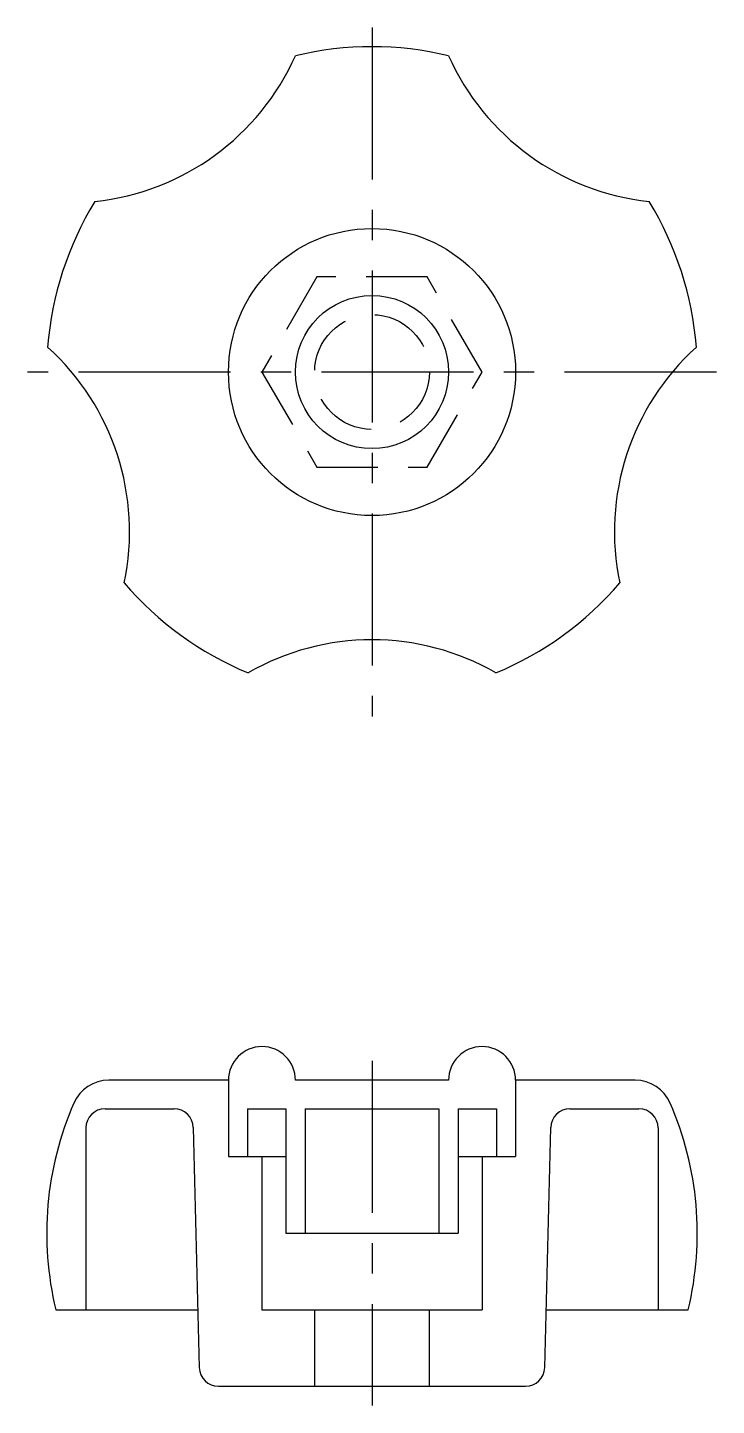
# Model space of a CAD drawing. Extents: x 10 to 156, y 10 to 149.
# Drawn here: x 120.4 to 156.4, y 77 to 149 of the extents above; entities outside this region: 2.
import ezdxf

# ---------------------------------------------------------------- set-up
doc = ezdxf.new("R2010")
doc.units = 0
doc.header["$LTSCALE"] = 0.25
doc.linetypes.add('CENTER', pattern=[50.8, 31.75, -6.35, 6.35, -6.35])
doc.linetypes.add('DASHED', pattern=[19.05, 12.7, -6.35])
doc.layers.get('0').update_dxf_attribs({"linetype": 'CONTINUOUS'})
doc.layers.add('CENTER', color=1, linetype='CENTER')

msp = doc.modelspace()

# ---------------------------------------------------------------- linework, layer by layer
at = {"color": 3, "linetype": 'DASHED'}
for p, q in [((135.504, 136.001), (132.629, 131.021)), ((141.254, 136.001), (135.504, 136.001)), ((144.129, 131.021), (141.254, 136.001)), ((132.629, 131.021), (135.504, 126.042)), ((141.254, 126.042), (144.129, 131.021)), ((135.504, 126.042), (141.254, 126.042))]:
    msp.add_line(p, q, dxfattribs=at)
at = {"color": 7, "linetype": 'CONTINUOUS'}
for p, q in [((130.879, 94.02), (124.631, 94.02)), ((130.879, 94.02), (130.879, 90.02)), ((142.379, 94.02), (134.379, 94.02)), ((152.127, 94.02), (145.879, 94.02)), ((145.879, 94.02), (145.879, 90.02)), ((149.003, 94.02), (149.003, 94.02)), ((150.565, 94.02), (150.565, 94.02)), ((124.429, 92.52), (128.038, 92.52)), ((131.879, 92.52), (131.879, 90.02)), ((131.879, 92.52), (133.879, 92.52)), ((133.879, 92.52), (133.879, 86.02)), ((134.879, 92.52), (134.879, 86.02)), ((134.879, 92.52), (141.879, 92.52)), ((141.879, 92.52), (141.879, 86.02)), ((142.879, 92.52), (142.879, 86.02)), ((142.879, 92.52), (144.879, 92.52)), ((144.879, 92.52), (144.879, 90.02)), ((148.72, 92.52), (152.329, 92.52)), ((123.429, 91.52), (123.429, 82.02)), ((129.038, 91.546), (129.353, 78.994)), ((147.404, 78.994), (147.72, 91.546)), ((153.329, 91.52), (153.329, 82.02)), ((130.879, 90.02), (133.879, 90.02)), ((132.629, 90.02), (132.629, 82.02)), ((142.879, 90.02), (145.879, 90.02)), ((144.129, 90.02), (144.129, 82.02)), ((133.879, 86.02), (142.879, 86.02)), ((121.856, 82.02), (129.274, 82.02)), ((132.629, 82.02), (144.129, 82.02)), ((135.379, 82.02), (135.379, 78.02)), ((141.379, 78.02), (141.379, 82.02)), ((147.484, 82.02), (154.902, 82.02)), ((130.353, 78.02), (146.405, 78.02))]:
    msp.add_line(p, q, dxfattribs=at)
for radius in [7.5, 4]:
    msp.add_circle((138.379, 131.021), radius, dxfattribs=at)
at = {"color": 3, "linetype": 'DASHED'}
msp.add_circle((138.379, 131.021), 3, dxfattribs=at)
at = {"color": 7, "linetype": 'CONTINUOUS'}
for centre, radius, start, end in [((138.379, 131.021), 17, 76.39104, 103.60896), ((122.514, 152.857), 13, 276.1234, 335.8766), ((154.244, 152.857), 13, 204.1234, 263.8766), ((138.379, 131.021), 17, 148.39104, 175.60896), ((138.379, 131.021), 17, 4.39104, 31.60896), ((112.709, 122.681), 13, 348.1234, 47.8766), ((164.048, 122.681), 13, 132.1234, 191.8766), ((138.379, 131.021), 17, 220.39104, 247.60896), ((138.379, 131.021), 17, 292.39104, 319.60896), ((138.379, 104.031), 13, 60.1234, 119.8766), ((132.629, 94.02), 1.75, 0, 180), ((144.129, 94.02), 1.75, 0, 180), ((124.631, 92.02), 2, 90, 156.42182), ((152.127, 92.02), 2, 23.57818, 90), ((138.379, 86.02), 17, 156.42182, 193.60896), ((124.429, 91.52), 1, 90, 180), ((128.038, 91.52), 1, 1.5, 90), ((148.72, 91.52), 1, 90, 178.5), ((152.329, 91.52), 1, 0, 90), ((138.379, 86.02), 17, 346.39104, 23.57818), ((130.353, 79.02), 1, 181.5, 270), ((146.405, 79.02), 1, 270, 358.5)]:
    msp.add_arc(centre, radius, start, end, dxfattribs=at)
at = {"layer": 'CENTER', "color": 1, "linetype": 'CENTER'}
for p, q in [((138.379, 149.021), (138.379, 113.021)), ((156.379, 131.021), (120.379, 131.021)), ((138.379, 95.02), (138.379, 77.02))]:
    msp.add_line(p, q, dxfattribs=at)

# ---------------------------------------------------------------- texts
for s, p in [('SKN 6', (10, 25)), ('SKN06', (10, 10))]:
    msp.add_text(s, height=4).set_placement(p)

doc.saveas('drawing.dxf')
